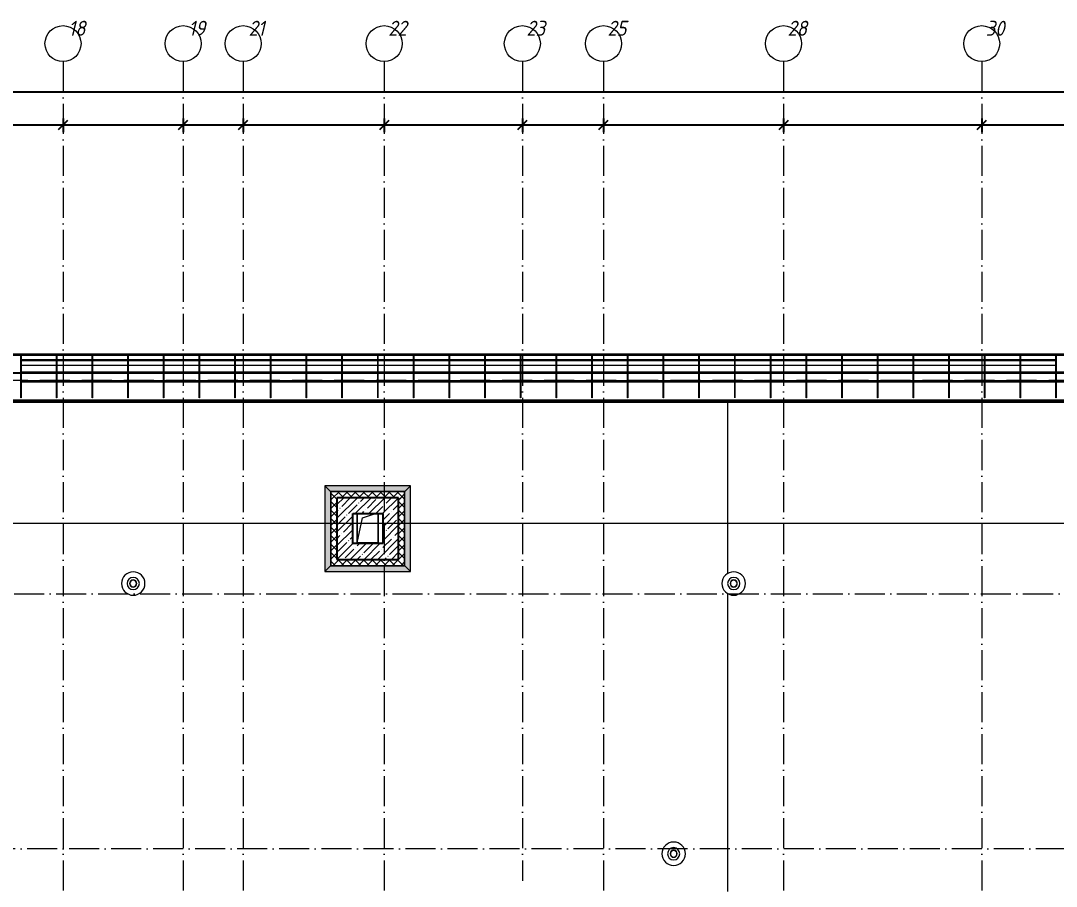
# Model space of a CAD drawing. Header units: millimetres. Extents: x -401725 to 250493, y 305116 to 802890.
# Drawn here: x 10587 to 27833, y 399063 to 413480 of the extents above; entities that cross this region are included whole.
import ezdxf

# ---------------------------------------------------------------- set-up
doc = ezdxf.new("R2010")
doc.units = ezdxf.units.MM
doc.linetypes.add('50_200_ШТРИХ_1Т_ш5_п1_п1_', pattern=[700, 500, -100, 0, -100])
for name, color, linetype, lineweight in [('A-____-____-DIMS', 7, 'Continuous', 9), ('A-FLOR-____-MCUT', 7, 'Continuous', 25), ('A-FLOR-____-OTLN', 7, 'Continuous', 9), ('A-FLOR-____-PATT-1', 7, 'Continuous', 9), ('A-GENM-____-MCUT', 7, 'Continuous', 25), ('A-GENM-____-OTLN', 7, 'Continuous', 9), ('A-GLAZ-____-OTLN', 7, 'Continuous', 9), ('A-ROOF-____-OTLN', 7, 'Continuous', 9), ('A-WALL-____-MCUT-1', 7, 'Continuous', 9), ('A-WALL-____-OTLN', 7, 'Continuous', 9), ('A-WALL-____-PATT-1', 7, 'Continuous', 9), ('A-WALL-FNSH-MCUT-1', 7, 'Continuous', 9), ('S-GRID-____-IDEN', 7, 'Continuous', 9), ('S-GRID-____-OTLN-1', 7, '50_200_ШТРИХ_1Т_ш5_п1_п1_', 9)]:
    doc.layers.add(name, color=color, linetype=linetype, lineweight=lineweight)
doc.layers.add('A-GLAZ-____-OTLN-1', color=7, linetype='Continuous', lineweight=9, true_color=0xc0c0c0)
doc.layers.add('G-____-____-SYMB-1', color=9, linetype='Continuous', lineweight=9, true_color=0x808080)
doc.styles.add('ISOCPEUR_I', font='isocpeui.ttf', dxfattribs={"width": 0.9, "height": 2.5})
doc.styles.add('ISOCPEUR_I_9', font='isocpeui.ttf', dxfattribs={"width": 0.9, "height": 250})
doc.dimstyles.new('ISO-2_5_0_9К_БОЛЬШОЙ_ОСИ', dxfattribs={"dimscale": 304.8, "dimtxt": 248.995294, "dimasz": 0.492126, "dimexe": 0.393701, "dimexo": 0, "dimgap": 0, "dimtad": 1, "dimdec": 0, "dimzin": 0, "dimdsep": 46, "dimtxsty": 'ISOCPEUR_I', "dimblk1": 'OBLIQUE', "dimblk2": 'OBLIQUE', "dimsah": 1, "dimcen": 0.09, "dimdle": 0.393701, "dimazin": 0, "dimtfac": 1, "dimtdec": 4, "dimtix": 1, "dimtmove": 0, "dimatfit": 3, "dimfxl": 1, "dimtvp": 1, "dimtolj": 1, "dimtzin": 0, "dimarcsym": 2})
doc.dimstyles.new('ISO-2_5_0_9К_БОЛЬШОЙ_ОСИ_2', dxfattribs={"dimscale": 304.8, "dimtxt": 248.995294, "dimasz": 0.492126, "dimexe": 0.393701, "dimexo": 0, "dimgap": 0, "dimtad": 1, "dimdec": 0, "dimzin": 0, "dimdsep": 46, "dimtxsty": 'ISOCPEUR_I_9', "dimblk1": 'OBLIQUE', "dimblk2": 'OBLIQUE', "dimsah": 1, "dimcen": 0.09, "dimdle": 0.393701, "dimazin": 0, "dimtfac": 1, "dimtdec": 4, "dimtix": 1, "dimtmove": 2, "dimatfit": 3, "dimfxl": 1, "dimtvp": 1, "dimtolj": 1, "dimtzin": 0, "dimarcsym": 2})
pattern_1 = [(45, (-15659.08, 321904.7), (-70.71068, 70.71068), []), (135, (-15659.08, 321904.7), (-70.71068, -70.71068), [])]

# ---------------------------------------------------------------- blocks, each defined once
blk = doc.blocks.new('141_Фартук_СКБ - 141_Фартук_СКБ_вентфасад-30031396-АР1_План отверстий 2 этажа в осях 1-64_Ю-ЯЯ')
at = {"layer": 'A-GENM-____-MCUT'}
for p, q in [((26160, 758), (0, 758)), ((0, 757), (26160, 757)), ((26160, -29), (0, -29)), ((0, -30), (26160, -30))]:
    blk.add_line(p, q, dxfattribs=at)
at = {"layer": 'A-GENM-____-OTLN'}
for p, q in [((0, 765), (26160, 765)), ((0, 752), (26160, 752)), ((0, 743), (26160, 743)), ((0, 743), (26160, 743)), ((0, -11), (26160, -11)), ((0, -12), (26160, -12))]:
    blk.add_line(p, q, dxfattribs=at)
blk = doc.blocks.new('Элемент крепления - Пластина-30015157-АР1_План отверстий 2 этажа в осях 1-64_Ю-ЯЯ')
at = {"layer": 'A-GENM-____-OTLN'}
for p, q in [((25651, 85294), (25651, 85988)), ((25651, 85988), (25656, 85988)), ((25656, 85988), (25656, 85294)), ((25656, 85294), (25651, 85294))]:
    blk.add_line(p, q, dxfattribs=at)
blk = doc.blocks.new('Швеллер - 140х58-30031487-АР1_План отверстий 2 этажа в осях 1-64_Ю-ЯЯ')
at = {"layer": 'A-GENM-____-MCUT'}
for p, q in [((-11294, 71), (-10704, 71)), ((-10110, 75), (-10699, 75)), ((-10699, 71), (-10110, 71)), ((-9515, 75), (-10105, 75)), ((-10105, 71), (-9515, 71)), ((-8921, 75), (-9510, 75)), ((-9510, 71), (-8921, 71)), ((-8326, 75), (-8916, 75)), ((-8916, 71), (-8326, 71)), ((-7732, 75), (-8321, 75)), ((-8321, 71), (-7732, 71)), ((-7137, 75), (-7727, 75)), ((-7727, 71), (-7137, 71)), ((-6543, 75), (-7132, 75)), ((-7132, 71), (-6543, 71)), ((-5948, 75), (-6538, 75)), ((-6538, 71), (-5948, 71)), ((-5353, 75), (-5943, 75)), ((-5943, 71), (-5353, 71)), ((-4759, 75), (-5348, 75)), ((-5348, 71), (-4759, 71)), ((-4164, 75), (-4754, 75)), ((-4754, 71), (-4164, 71)), ((-3570, 75), (-4159, 75)), ((-4159, 71), (-3570, 71)), ((-2975, 75), (-3565, 75)), ((-3565, 71), (-2975, 71)), ((-2381, 75), (-2970, 75)), ((-2970, 71), (-2381, 71)), ((-1786, 75), (-2376, 75)), ((-2376, 71), (-1786, 71)), ((-1192, 75), (-1781, 75)), ((-1781, 71), (-1192, 71)), ((-597, 75), (-1187, 75)), ((-1187, 71), (-597, 71)), ((-3, 75), (-592, 75)), ((-592, 71), (-3, 71)), ((592, 75), (2, 75)), ((2, 71), (592, 71)), ((1187, 75), (597, 75)), ((597, 71), (1187, 71)), ((1781, 75), (1192, 75)), ((1192, 71), (1781, 71)), ((2376, 75), (1786, 75)), ((1786, 71), (2376, 71)), ((2970, 75), (2381, 75)), ((2381, 71), (2970, 71)), ((3565, 75), (2975, 75)), ((2975, 71), (3565, 71)), ((4159, 75), (3570, 75)), ((3570, 71), (4159, 71)), ((4754, 75), (4164, 75)), ((4164, 71), (4754, 71)), ((5348, 75), (4759, 75)), ((4759, 71), (5348, 71)), ((5943, 75), (5353, 75)), ((5353, 71), (5943, 71)), ((6538, 75), (5948, 75)), ((5948, 71), (6538, 71)), ((7132, 75), (6543, 75)), ((6543, 71), (7132, 71)), ((-10110, -71), (-10699, -71)), ((-10699, -75), (-10110, -75)), ((-9515, -71), (-10105, -71)), ((-10105, -75), (-9515, -75)), ((-8921, -71), (-9510, -71)), ((-9510, -75), (-8921, -75)), ((-8326, -71), (-8916, -71)), ((-8916, -75), (-8326, -75)), ((-7732, -71), (-8321, -71)), ((-8321, -75), (-7732, -75)), ((-7137, -71), (-7727, -71)), ((-7727, -75), (-7137, -75)), ((-6543, -71), (-7132, -71)), ((-7132, -75), (-6543, -75)), ((-5948, -71), (-6538, -71)), ((-6538, -75), (-5948, -75)), ((-5353, -71), (-5943, -71)), ((-5943, -75), (-5353, -75)), ((-4759, -71), (-5348, -71)), ((-5348, -75), (-4759, -75)), ((-4164, -71), (-4754, -71)), ((-4754, -75), (-4164, -75)), ((-3570, -71), (-4159, -71)), ((-4159, -75), (-3570, -75)), ((-2975, -71), (-3565, -71)), ((-3565, -75), (-2975, -75)), ((-2381, -71), (-2970, -71)), ((-2970, -75), (-2381, -75)), ((-1786, -71), (-2376, -71)), ((-2376, -75), (-1786, -75)), ((-1192, -71), (-1781, -71)), ((-1781, -75), (-1192, -75)), ((-597, -71), (-1187, -71)), ((-1187, -75), (-597, -75)), ((-3, -71), (-592, -71)), ((-592, -75), (-3, -75)), ((592, -71), (2, -71)), ((2, -75), (592, -75)), ((1187, -71), (597, -71)), ((597, -75), (1187, -75)), ((1781, -71), (1192, -71)), ((1192, -75), (1781, -75)), ((2376, -71), (1786, -71)), ((1786, -75), (2376, -75)), ((2970, -71), (2381, -71)), ((2381, -75), (2970, -75)), ((3565, -71), (2975, -71)), ((2975, -75), (3565, -75)), ((4159, -71), (3570, -71)), ((3570, -75), (4159, -75)), ((4754, -71), (4164, -71)), ((4164, -75), (4754, -75)), ((5348, -71), (4759, -71)), ((4759, -75), (5348, -75)), ((5943, -71), (5353, -71)), ((5353, -75), (5943, -75)), ((6538, -71), (5948, -71)), ((5948, -75), (6538, -75)), ((7132, -71), (6543, -71)), ((6543, -75), (7132, -75))]:
    blk.add_line(p, q, dxfattribs=at)
blk = doc.blocks.new('Кровельный аэратор - 143_Кровельный аэратор-15605992-АР1_План отверстий 2 этажа в осях 1-64_Ю-ЯЯ')
at = {"layer": 'A-GENM-____-OTLN'}
for radius, start, end in [(195, 360, 180), (195, 180, 360), (102, 360, 180), (102, 180, 360), (60, 360, 180), (60, 180, 360), (55, 360, 180), (55, 180, 360)]:
    blk.add_arc((0, 0), radius, start, end, dxfattribs=at)
blk = doc.blocks.new('AR_Отверстие прямоугольное _в плите_ - AR_Отверстие прямоугольное _в плите_-V193-АР1_План отверстий 2 этажа в осях 1-64_Ю-ЯЯ')
at = {"layer": 'A-GENM-____-OTLN'}
for p, q in [((-175, 235), (-175, -250)), ((-87, 163), (130, 235)), ((175, -250), (175, 235)), ((-175, -250), (-87, 163)), ((-175, -250), (175, -250))]:
    blk.add_line(p, q, dxfattribs=at)
blk = doc.blocks.new('Отлив_СКБ1 - Отлив_Шахты-30185863-АР1_План отверстий 2 этажа в осях 1-64_Ю-ЯЯ')
at = {"layer": 'A-GLAZ-____-OTLN-1'}
blk.add_hatch(color=256, dxfattribs=at).paths.add_polyline_path([(1229, -199), (1133, -103), (1133, -105), (-103, -105), (-103, -103), (-199, -199), (1135, -199)], flags=0)
at = {"layer": 'A-GLAZ-____-OTLN'}
for p, q in [((-199, -199), (-103, -103)), ((1133, -103), (1229, -199)), ((-199, -199), (1229, -199))]:
    blk.add_line(p, q, dxfattribs=at)
blk = doc.blocks.new('Ось сетки - Круг_Ø6_00__ISO-2_5_0_9K_-25732049-АР1_План отверстий 2 этажа в осях 1-64_Ю-ЯЯ')
at = {"layer": 'S-GRID-____-IDEN'}
blk.add_circle((0, 0), 3, dxfattribs=at)
blk = doc.blocks.new('_Oblique')
at = {"color": 0, "linetype": 'ByBlock', "lineweight": -2}
blk.add_line((-0.5, -0.5), (0.5, 0.5), dxfattribs=at)
blk = doc.blocks.new('*D8862')
at = {"layer": 'A-____-____-DIMS', "color": 0, "lineweight": -2, "transparency": 16777216}
for p, q in [((7771, 411745), (11411, 411745)), ((7891, 411851), (7891, 411625)), ((11291, 411851), (11291, 411625))]:
    blk.add_line(p, q, dxfattribs=at)
at = {"layer": 'Defpoints', "color": 0, "transparency": 16777216}
for p in [(7891, 411851), (11291, 411851), (11291, 411745)]:
    blk.add_point(p, dxfattribs=at)
at = {"layer": 'A-____-____-DIMS', "color": 0, "lineweight": -2, "transparency": 16777216, "xscale": 150, "yscale": 150, "zscale": 150, "rotation": 180}
blk.add_blockref('_Oblique', (7891, 411745), dxfattribs=at)
at = {"layer": 'A-____-____-DIMS', "color": 0, "lineweight": -2, "transparency": 16777216, "xscale": 150, "yscale": 150, "zscale": 150}
blk.add_blockref('_Oblique', (11291, 411745), dxfattribs=at)
at = {"layer": 'A-____-____-DIMS', "color": 0, "transparency": 16777216, "insert": (9591, 411746), "char_height": 2.5, "width": 781.46, "attachment_point": 5, "style": 'ISOCPEUR_I'}
blk.add_mtext('\\A1;3400', dxfattribs=at)
blk = doc.blocks.new('*D8863')
at = {"layer": 'A-____-____-DIMS', "color": 0, "lineweight": -2, "transparency": 16777216}
for p, q in [((11171, 411745), (13411, 411745)), ((11291, 411851), (11291, 411625)), ((13291, 411851), (13291, 411625))]:
    blk.add_line(p, q, dxfattribs=at)
at = {"layer": 'Defpoints', "color": 0, "transparency": 16777216}
for p in [(11291, 411851), (13291, 411851), (13291, 411745)]:
    blk.add_point(p, dxfattribs=at)
at = {"layer": 'A-____-____-DIMS', "color": 0, "lineweight": -2, "transparency": 16777216, "xscale": 150, "yscale": 150, "zscale": 150, "rotation": 180}
blk.add_blockref('_Oblique', (11291, 411745), dxfattribs=at)
at = {"layer": 'A-____-____-DIMS', "color": 0, "lineweight": -2, "transparency": 16777216, "xscale": 150, "yscale": 150, "zscale": 150}
blk.add_blockref('_Oblique', (13291, 411745), dxfattribs=at)
at = {"layer": 'A-____-____-DIMS', "color": 0, "transparency": 16777216, "insert": (12291, 411746), "char_height": 2.5, "width": 758.48, "attachment_point": 5, "style": 'ISOCPEUR_I'}
blk.add_mtext('\\A1;2000', dxfattribs=at)
blk = doc.blocks.new('*D8864')
at = {"layer": 'A-____-____-DIMS', "color": 0, "lineweight": -2, "transparency": 16777216}
for p, q in [((13171, 411745), (14411, 411745)), ((13291, 411851), (13291, 411625)), ((14291, 411851), (14291, 411625))]:
    blk.add_line(p, q, dxfattribs=at)
at = {"layer": 'Defpoints', "color": 0, "transparency": 16777216}
for p in [(13291, 411851), (14291, 411851), (14291, 411745)]:
    blk.add_point(p, dxfattribs=at)
at = {"layer": 'A-____-____-DIMS', "color": 0, "lineweight": -2, "transparency": 16777216, "xscale": 150, "yscale": 150, "zscale": 150, "rotation": 180}
blk.add_blockref('_Oblique', (13291, 411745), dxfattribs=at)
at = {"layer": 'A-____-____-DIMS', "color": 0, "lineweight": -2, "transparency": 16777216, "xscale": 150, "yscale": 150, "zscale": 150}
blk.add_blockref('_Oblique', (14291, 411745), dxfattribs=at)
at = {"layer": 'A-____-____-DIMS', "color": 0, "transparency": 16777216, "insert": (13791, 411746), "char_height": 2.5, "width": 701.02, "attachment_point": 5, "style": 'ISOCPEUR_I'}
blk.add_mtext('\\A1;1000', dxfattribs=at)
blk = doc.blocks.new('*D8865')
at = {"layer": 'A-____-____-DIMS', "color": 0, "lineweight": -2, "transparency": 16777216}
for p, q in [((14171, 411745), (16761, 411745)), ((14291, 411851), (14291, 411625)), ((16641, 411851), (16641, 411625))]:
    blk.add_line(p, q, dxfattribs=at)
at = {"layer": 'Defpoints', "color": 0, "transparency": 16777216}
for p in [(14291, 411851), (16641, 411851), (16641, 411745)]:
    blk.add_point(p, dxfattribs=at)
at = {"layer": 'A-____-____-DIMS', "color": 0, "lineweight": -2, "transparency": 16777216, "xscale": 150, "yscale": 150, "zscale": 150, "rotation": 180}
blk.add_blockref('_Oblique', (14291, 411745), dxfattribs=at)
at = {"layer": 'A-____-____-DIMS', "color": 0, "lineweight": -2, "transparency": 16777216, "xscale": 150, "yscale": 150, "zscale": 150}
blk.add_blockref('_Oblique', (16641, 411745), dxfattribs=at)
at = {"layer": 'A-____-____-DIMS', "color": 0, "transparency": 16777216, "insert": (15466, 411746), "char_height": 2.5, "width": 758.48, "attachment_point": 5, "style": 'ISOCPEUR_I'}
blk.add_mtext('\\A1;2350', dxfattribs=at)
blk = doc.blocks.new('*D8866')
at = {"layer": 'A-____-____-DIMS', "color": 0, "lineweight": -2, "transparency": 16777216}
for p, q in [((16521, 411745), (19061, 411745)), ((16641, 411851), (16641, 411625)), ((18941, 411851), (18941, 411625))]:
    blk.add_line(p, q, dxfattribs=at)
at = {"layer": 'Defpoints', "color": 0, "transparency": 16777216}
for p in [(16641, 411851), (18941, 411851), (18941, 411745)]:
    blk.add_point(p, dxfattribs=at)
at = {"layer": 'A-____-____-DIMS', "color": 0, "lineweight": -2, "transparency": 16777216, "xscale": 150, "yscale": 150, "zscale": 150, "rotation": 180}
blk.add_blockref('_Oblique', (16641, 411745), dxfattribs=at)
at = {"layer": 'A-____-____-DIMS', "color": 0, "lineweight": -2, "transparency": 16777216, "xscale": 150, "yscale": 150, "zscale": 150}
blk.add_blockref('_Oblique', (18941, 411745), dxfattribs=at)
at = {"layer": 'A-____-____-DIMS', "color": 0, "transparency": 16777216, "insert": (17791, 411746), "char_height": 2.5, "width": 758.48, "attachment_point": 5, "style": 'ISOCPEUR_I'}
blk.add_mtext('\\A1;2300', dxfattribs=at)
blk = doc.blocks.new('*D8867')
at = {"layer": 'A-____-____-DIMS', "color": 0, "lineweight": -2, "transparency": 16777216}
for p, q in [((18821, 411745), (20411, 411745)), ((18941, 411851), (18941, 411625)), ((20291, 411851), (20291, 411625))]:
    blk.add_line(p, q, dxfattribs=at)
at = {"layer": 'Defpoints', "color": 0, "transparency": 16777216}
for p in [(18941, 411851), (20291, 411851), (20291, 411745)]:
    blk.add_point(p, dxfattribs=at)
at = {"layer": 'A-____-____-DIMS', "color": 0, "lineweight": -2, "transparency": 16777216, "xscale": 150, "yscale": 150, "zscale": 150, "rotation": 180}
blk.add_blockref('_Oblique', (18941, 411745), dxfattribs=at)
at = {"layer": 'A-____-____-DIMS', "color": 0, "lineweight": -2, "transparency": 16777216, "xscale": 150, "yscale": 150, "zscale": 150}
blk.add_blockref('_Oblique', (20291, 411745), dxfattribs=at)
at = {"layer": 'A-____-____-DIMS', "color": 0, "transparency": 16777216, "insert": (19616, 411746), "char_height": 2.5, "width": 701.02, "attachment_point": 5, "style": 'ISOCPEUR_I'}
blk.add_mtext('\\A1;1350', dxfattribs=at)
blk = doc.blocks.new('*D8868')
at = {"layer": 'A-____-____-DIMS', "color": 0, "lineweight": -2, "transparency": 16777216}
for p, q in [((20171, 411745), (23411, 411745)), ((20291, 411851), (20291, 411625)), ((23291, 411851), (23291, 411625))]:
    blk.add_line(p, q, dxfattribs=at)
at = {"layer": 'Defpoints', "color": 0, "transparency": 16777216}
for p in [(20291, 411851), (23291, 411851), (23291, 411745)]:
    blk.add_point(p, dxfattribs=at)
at = {"layer": 'A-____-____-DIMS', "color": 0, "lineweight": -2, "transparency": 16777216, "xscale": 150, "yscale": 150, "zscale": 150, "rotation": 180}
blk.add_blockref('_Oblique', (20291, 411745), dxfattribs=at)
at = {"layer": 'A-____-____-DIMS', "color": 0, "lineweight": -2, "transparency": 16777216, "xscale": 150, "yscale": 150, "zscale": 150}
blk.add_blockref('_Oblique', (23291, 411745), dxfattribs=at)
at = {"layer": 'A-____-____-DIMS', "color": 0, "transparency": 16777216, "insert": (21791, 411746), "char_height": 2.5, "width": 758.48, "attachment_point": 5, "style": 'ISOCPEUR_I'}
blk.add_mtext('\\A1;3000', dxfattribs=at)
blk = doc.blocks.new('*D8869')
at = {"layer": 'A-____-____-DIMS', "color": 0, "lineweight": -2, "transparency": 16777216}
for p, q in [((23171, 411745), (26711, 411745)), ((23291, 411851), (23291, 411625)), ((26591, 411851), (26591, 411625))]:
    blk.add_line(p, q, dxfattribs=at)
at = {"layer": 'Defpoints', "color": 0, "transparency": 16777216}
for p in [(23291, 411851), (26591, 411851), (26591, 411745)]:
    blk.add_point(p, dxfattribs=at)
at = {"layer": 'A-____-____-DIMS', "color": 0, "lineweight": -2, "transparency": 16777216, "xscale": 150, "yscale": 150, "zscale": 150, "rotation": 180}
blk.add_blockref('_Oblique', (23291, 411745), dxfattribs=at)
at = {"layer": 'A-____-____-DIMS', "color": 0, "lineweight": -2, "transparency": 16777216, "xscale": 150, "yscale": 150, "zscale": 150}
blk.add_blockref('_Oblique', (26591, 411745), dxfattribs=at)
at = {"layer": 'A-____-____-DIMS', "color": 0, "transparency": 16777216, "insert": (24941, 411746), "char_height": 2.5, "width": 758.48, "attachment_point": 5, "style": 'ISOCPEUR_I'}
blk.add_mtext('\\A1;3300', dxfattribs=at)
blk = doc.blocks.new('*D8870')
at = {"layer": 'A-____-____-DIMS', "color": 0, "lineweight": -2, "transparency": 16777216}
for p, q in [((26471, 411745), (29411, 411745)), ((26591, 411851), (26591, 411625)), ((29291, 411851), (29291, 411625))]:
    blk.add_line(p, q, dxfattribs=at)
at = {"layer": 'Defpoints', "color": 0, "transparency": 16777216}
for p in [(26591, 411851), (29291, 411851), (29291, 411745)]:
    blk.add_point(p, dxfattribs=at)
at = {"layer": 'A-____-____-DIMS', "color": 0, "lineweight": -2, "transparency": 16777216, "xscale": 150, "yscale": 150, "zscale": 150, "rotation": 180}
blk.add_blockref('_Oblique', (26591, 411745), dxfattribs=at)
at = {"layer": 'A-____-____-DIMS', "color": 0, "lineweight": -2, "transparency": 16777216, "xscale": 150, "yscale": 150, "zscale": 150}
blk.add_blockref('_Oblique', (29291, 411745), dxfattribs=at)
at = {"layer": 'A-____-____-DIMS', "color": 0, "transparency": 16777216, "insert": (27941, 411746), "char_height": 2.5, "width": 758.48, "attachment_point": 5, "style": 'ISOCPEUR_I'}
blk.add_mtext('\\A1;2700', dxfattribs=at)
blk = doc.blocks.new('*D8979')
at = {"layer": 'A-____-____-DIMS', "color": 0, "lineweight": -2, "transparency": 16777216}
for p, q in [((-18009, 412403), (-18009, 412177)), ((85491, 412403), (85491, 412177)), ((-18129, 412297), (33224, 412297)), ((85611, 412297), (34103, 412297))]:
    blk.add_line(p, q, dxfattribs=at)
at = {"layer": 'Defpoints', "color": 0, "transparency": 16777216}
for p in [(-18009, 412403), (85491, 412403), (85491, 412297)]:
    blk.add_point(p, dxfattribs=at)
at = {"layer": 'A-____-____-DIMS', "color": 0, "lineweight": -2, "transparency": 16777216, "xscale": 150, "yscale": 150, "zscale": 150, "rotation": 180}
blk.add_blockref('_Oblique', (-18009, 412297), dxfattribs=at)
at = {"layer": 'A-____-____-DIMS', "color": 0, "lineweight": -2, "transparency": 16777216, "xscale": 150, "yscale": 150, "zscale": 150}
blk.add_blockref('_Oblique', (85491, 412297), dxfattribs=at)
at = {"layer": 'A-____-____-DIMS', "color": 0, "transparency": 16777216, "insert": (33124, 412624), "char_height": 250, "width": 1080.26, "attachment_point": 1, "line_spacing_factor": 1.149209, "style": 'ISOCPEUR_I_9'}
blk.add_mtext('\\A1;103500', dxfattribs=at)

msp = doc.modelspace()

# ---------------------------------------------------------------- hatches: boundary and pattern name
at = {"layer": 'A-FLOR-____-PATT-1'}
h = msp.add_hatch(dxfattribs=at)
h.set_pattern_fill('FP_13', color=256, style=0, pattern_type=2)
h.set_pattern_definition([(45, (-15659.08, 321904.7), (-114.04925, 114.04925), []), (45, (-15545.03, 321904.7), (-114.04925, 114.04925), [201.612, -40.322, 3.353, -36.97])])
h.paths.add_polyline_path([(15850.9187, 404505.7392), (16880.9187, 404505.7392), (16880.9187, 405535.7392), (15850.9187, 405535.7392), (15850.9187, 404959.8866)], flags=0)
h.paths.add_polyline_path([(16115.9187, 404770.7392), (16115.9187, 405270.7392), (16615.9187, 405270.7392), (16615.9187, 404770.7392), (16140.7496, 404770.7392)], flags=0)
at = {"layer": 'A-WALL-____-PATT-1'}
h = msp.add_hatch(dxfattribs=at)
h.set_pattern_fill('FP_1', color=256, style=0, pattern_type=2)
h.set_pattern_definition(pattern_1)
h.paths.add_polyline_path([(16980.9187, 405535.7392), (16980.9187, 405635.7392), (15750.9187, 405635.7392), (15750.9187, 405535.7392), (16880.9187, 405535.7392)], flags=0)
h = msp.add_hatch(dxfattribs=at)
h.set_pattern_fill('FP_1', color=256, style=0, pattern_type=2)
h.set_pattern_definition(pattern_1)
h.paths.add_polyline_path([(15850.9187, 404505.7392), (15850.9187, 405535.7392), (15750.9187, 405535.7392), (15750.9187, 404505.7392)], flags=0)
h = msp.add_hatch(dxfattribs=at)
h.set_pattern_fill('FP_1', color=256, style=0, pattern_type=2)
h.set_pattern_definition(pattern_1)
h.paths.add_polyline_path([(16980.9187, 404405.7392), (16980.9187, 405535.7392), (16880.9187, 405535.7392), (16880.9187, 404405.7392)], flags=0)
h = msp.add_hatch(dxfattribs=at)
h.set_pattern_fill('FP_1', color=256, style=0, pattern_type=2)
h.set_pattern_definition(pattern_1)
h.paths.add_polyline_path([(16880.9187, 404405.7392), (16880.9187, 404505.7392), (15750.9187, 404505.7392), (15750.9187, 404405.7392), (16582.6248, 404405.7392)], flags=0)

# ---------------------------------------------------------------- linework, layer by layer
at = {"layer": 'A-FLOR-____-MCUT'}
for p, q in [((16880.9187, 405535.7392), (15850.9187, 405535.7392)), ((15850.9187, 405535.7392), (15850.9187, 404505.7392)), ((16880.9187, 404505.7392), (16880.9187, 405535.7392)), ((16115.9187, 405270.7392), (16615.9187, 405270.7392)), ((16115.9187, 404770.7392), (16115.9187, 405270.7392)), ((16615.9187, 405270.7392), (16615.9187, 404770.7392)), ((16615.9187, 404770.7392), (16115.9187, 404770.7392)), ((15850.9187, 404505.7392), (16880.9187, 404505.7392))]:
    msp.add_line(p, q, dxfattribs=at)
at = {"layer": 'A-FLOR-____-OTLN'}
for p, q in [((11181.146, 407735.7392), (10591.6005, 407735.7392)), ((11775.6914, 407735.7392), (11186.146, 407735.7392)), ((12370.2369, 407735.7392), (11780.6914, 407735.7392)), ((12964.7823, 407735.7392), (12375.2369, 407735.7392)), ((13559.3278, 407735.7392), (12969.7823, 407735.7392)), ((14153.8732, 407735.7392), (13564.3278, 407735.7392)), ((14748.4187, 407735.7392), (14158.8732, 407735.7392)), ((15342.9642, 407735.7392), (14753.4187, 407735.7392)), ((15937.5096, 407735.7392), (15347.9642, 407735.7392)), ((16532.0551, 407735.7392), (15942.5096, 407735.7392)), ((17126.6005, 407735.7392), (16537.0551, 407735.7392)), ((17721.146, 407735.7392), (17131.6005, 407735.7392)), ((18315.6914, 407735.7392), (17726.146, 407735.7392)), ((18910.2369, 407735.7392), (18320.6914, 407735.7392)), ((19504.7823, 407735.7392), (18915.2369, 407735.7392)), ((20099.3278, 407735.7392), (19509.7823, 407735.7392)), ((20693.8732, 407735.7392), (20104.3278, 407735.7392)), ((21288.4187, 407735.7392), (20698.8732, 407735.7392)), ((21882.9642, 407735.7392), (21293.4187, 407735.7392)), ((22477.5096, 407735.7392), (21887.9642, 407735.7392)), ((23072.0551, 407735.7392), (22482.5096, 407735.7392)), ((23666.6005, 407735.7392), (23077.0551, 407735.7392)), ((24261.146, 407735.7392), (23671.6005, 407735.7392)), ((24855.6914, 407735.7392), (24266.146, 407735.7392)), ((25450.2369, 407735.7392), (24860.6914, 407735.7392)), ((26044.7823, 407735.7392), (25455.2369, 407735.7392)), ((26639.3278, 407735.7392), (26049.7823, 407735.7392)), ((27233.8732, 407735.7392), (26644.3278, 407735.7392)), ((27828.4187, 407735.7392), (27238.8732, 407735.7392)), ((8210.9187, 407165.7392), (34370.9187, 407165.7392)), ((16190.9187, 404785.7392), (16190.9187, 405270.7392)), ((16540.9187, 405270.7392), (16540.9187, 404785.7392)), ((16540.9187, 404785.7392), (16190.9187, 404785.7392))]:
    msp.add_line(p, q, dxfattribs=at)
at = {"layer": 'A-ROOF-____-OTLN'}
for p, q in [((22360.9187, 407150.1769), (22360.9187, 407165.7392)), ((22360.9187, 404271.8749), (22360.9187, 407127.5829)), ((22360.9187, 398974.7392), (22360.9187, 403939.6034))]:
    msp.add_line(p, q, dxfattribs=at)
at = {"layer": 'A-WALL-____-MCUT-1'}
for p, q in [((15747.9187, 405640.7392), (15745.9187, 405640.7392)), ((15745.9187, 405640.7392), (15745.9187, 405638.7392)), ((16985.9187, 405638.7392), (15745.9187, 405638.7392)), ((15745.9187, 405635.7392), (15747.9187, 405635.7392)), ((15747.9187, 405640.7392), (15747.9187, 404400.7392)), ((16980.9187, 405635.7392), (15750.9187, 405635.7392)), ((15750.9187, 405635.7392), (15750.9187, 404405.7392)), ((16980.9187, 404405.7392), (16980.9187, 405635.7392)), ((16985.9187, 405640.7392), (16983.9187, 405640.7392)), ((16983.9187, 404400.7392), (16983.9187, 405640.7392)), ((16983.9187, 405635.7392), (16985.9187, 405635.7392)), ((16985.9187, 405638.7392), (16985.9187, 405640.7392)), ((15747.9187, 404405.7392), (15745.9187, 404405.7392)), ((15745.9187, 404402.7392), (16985.9187, 404402.7392)), ((15745.9187, 404402.7392), (15745.9187, 404400.7392)), ((15745.9187, 404400.7392), (15747.9187, 404400.7392)), ((15750.9187, 404405.7392), (16980.9187, 404405.7392)), ((16980.9187, 404402.7392), (16980.9187, 404400.7392)), ((16983.9187, 404400.7392), (16985.9187, 404400.7392)), ((16985.9187, 404400.7392), (16985.9187, 404402.7392))]:
    msp.add_line(p, q, dxfattribs=at)
at = {"layer": 'A-WALL-____-OTLN'}
for p, q in [((10591.6005, 407835.7392), (11181.146, 407835.7392)), ((11181.146, 407815.7392), (10591.6005, 407815.7392)), ((11186.146, 407835.7392), (11775.6914, 407835.7392)), ((11775.6914, 407815.7392), (11186.146, 407815.7392)), ((11780.6914, 407835.7392), (12370.2369, 407835.7392)), ((12370.2369, 407815.7392), (11780.6914, 407815.7392)), ((12375.2369, 407835.7392), (12964.7823, 407835.7392)), ((12964.7823, 407815.7392), (12375.2369, 407815.7392)), ((12969.7823, 407835.7392), (13559.3278, 407835.7392)), ((13559.3278, 407815.7392), (12969.7823, 407815.7392)), ((13564.3278, 407835.7392), (14153.8732, 407835.7392)), ((14153.8732, 407815.7392), (13564.3278, 407815.7392)), ((14158.8732, 407835.7392), (14748.4187, 407835.7392)), ((14748.4187, 407815.7392), (14158.8732, 407815.7392)), ((14753.4187, 407835.7392), (15342.9642, 407835.7392)), ((15342.9642, 407815.7392), (14753.4187, 407815.7392)), ((15347.9642, 407835.7392), (15937.5096, 407835.7392)), ((15937.5096, 407815.7392), (15347.9642, 407815.7392)), ((15942.5096, 407835.7392), (16532.0551, 407835.7392)), ((16532.0551, 407815.7392), (15942.5096, 407815.7392)), ((16537.0551, 407835.7392), (17126.6005, 407835.7392)), ((17126.6005, 407815.7392), (16537.0551, 407815.7392)), ((17131.6005, 407835.7392), (17721.146, 407835.7392)), ((17721.146, 407815.7392), (17131.6005, 407815.7392)), ((17726.146, 407835.7392), (18315.6914, 407835.7392)), ((18315.6914, 407815.7392), (17726.146, 407815.7392)), ((18320.6914, 407835.7392), (18910.2369, 407835.7392)), ((18910.2369, 407815.7392), (18320.6914, 407815.7392)), ((18915.2369, 407835.7392), (19504.7823, 407835.7392)), ((19504.7823, 407815.7392), (18915.2369, 407815.7392)), ((19509.7823, 407835.7392), (20099.3278, 407835.7392)), ((20099.3278, 407815.7392), (19509.7823, 407815.7392)), ((20104.3278, 407835.7392), (20693.8732, 407835.7392)), ((20693.8732, 407815.7392), (20104.3278, 407815.7392)), ((20698.8732, 407835.7392), (21288.4187, 407835.7392)), ((21288.4187, 407815.7392), (20698.8732, 407815.7392)), ((21293.4187, 407835.7392), (21882.9642, 407835.7392)), ((21882.9642, 407815.7392), (21293.4187, 407815.7392)), ((21887.9642, 407835.7392), (22477.5096, 407835.7392)), ((22477.5096, 407815.7392), (21887.9642, 407815.7392)), ((22482.5096, 407835.7392), (23072.0551, 407835.7392)), ((23072.0551, 407815.7392), (22482.5096, 407815.7392)), ((23077.0551, 407835.7392), (23666.6005, 407835.7392)), ((23666.6005, 407815.7392), (23077.0551, 407815.7392)), ((23671.6005, 407835.7392), (24261.146, 407835.7392)), ((24261.146, 407815.7392), (23671.6005, 407815.7392)), ((24266.146, 407835.7392), (24855.6914, 407835.7392)), ((24855.6914, 407815.7392), (24266.146, 407815.7392)), ((24860.6914, 407835.7392), (25450.2369, 407835.7392)), ((25450.2369, 407815.7392), (24860.6914, 407815.7392)), ((25455.2369, 407835.7392), (26044.7823, 407835.7392)), ((26044.7823, 407815.7392), (25455.2369, 407815.7392)), ((26049.7823, 407835.7392), (26639.3278, 407835.7392)), ((26639.3278, 407815.7392), (26049.7823, 407815.7392)), ((26644.3278, 407835.7392), (27233.8732, 407835.7392)), ((27233.8732, 407815.7392), (26644.3278, 407815.7392)), ((27238.8732, 407835.7392), (27828.4187, 407835.7392)), ((27828.4187, 407815.7392), (27238.8732, 407815.7392))]:
    msp.add_line(p, q, dxfattribs=at)
at = {"layer": 'A-WALL-FNSH-MCUT-1'}
for p, q in [((15745.9187, 405638.7392), (15745.9187, 404402.7392)), ((16983.9187, 405640.7392), (15747.9187, 405640.7392)), ((16985.9187, 404402.7392), (16985.9187, 405638.7392)), ((15747.9187, 404400.7392), (16983.9187, 404400.7392))]:
    msp.add_line(p, q, dxfattribs=at)
at = {"layer": 'G-____-____-SYMB-1'}
msp.add_line((-20629.7043, 405113.7498), (88870.1843, 405113.7498), dxfattribs=at)
at = {"layer": 'S-GRID-____-OTLN-1'}
for p, q in [((11290.9187, 412797.5486), (11290.9187, 374796.285)), ((13290.9187, 412797.5486), (13290.9187, 388580.1809)), ((14290.9187, 412797.5486), (14290.9187, 374796.285)), ((16640.9187, 412797.5486), (16640.9187, 388580.1809)), ((18940.9187, 412797.5486), (18940.9187, 399152.0275)), ((20290.9187, 412797.5486), (20290.9187, 374796.285)), ((23290.9187, 412797.5486), (23290.9187, 374796.285)), ((26590.9187, 412797.5486), (26590.9187, 388580.1809)), ((88415.3253, 407485.7392), (-20327.8515, 407485.7392)), ((-20327.8515, 403935.7392), (88415.3253, 403935.7392)), ((31495.5165, 399685.7392), (-20327.8515, 399685.7392))]:
    msp.add_line(p, q, dxfattribs=at)

# ---------------------------------------------------------------- block references
at = {"layer": 'A-GENM-____-OTLN', "rotation": 180}
msp.add_blockref('141_Фартук_СКБ - 141_Фартук_СКБ_вентфасад-30031396-АР1_План отверстий 2 этажа в осях 1-64_Ю-ЯЯ', (34370.9187, 407892.7392), dxfattribs=at)
at = {"layer": 'A-GENM-____-OTLN'}
for name, p in [('Элемент крепления - Пластина-30015157-АР1_План отверстий 2 этажа в осях 1-64_Ю-ЯЯ', (-15064.5358, 321904.6972)), ('Элемент крепления - Пластина-30015157-АР1_План отверстий 2 этажа в осях 1-64_Ю-ЯЯ', (-14469.9904, 321904.6972)), ('Элемент крепления - Пластина-30015157-АР1_План отверстий 2 этажа в осях 1-64_Ю-ЯЯ', (-13875.4449, 321904.6972)), ('Элемент крепления - Пластина-30015157-АР1_План отверстий 2 этажа в осях 1-64_Ю-ЯЯ', (-13280.8995, 321904.6972)), ('Элемент крепления - Пластина-30015157-АР1_План отверстий 2 этажа в осях 1-64_Ю-ЯЯ', (-12686.354, 321904.6972)), ('Элемент крепления - Пластина-30015157-АР1_План отверстий 2 этажа в осях 1-64_Ю-ЯЯ', (-12091.8086, 321904.6972)), ('Элемент крепления - Пластина-30015157-АР1_План отверстий 2 этажа в осях 1-64_Ю-ЯЯ', (-11497.2631, 321904.6972)), ('Элемент крепления - Пластина-30015157-АР1_План отверстий 2 этажа в осях 1-64_Ю-ЯЯ', (-10902.7177, 321904.6972)), ('Элемент крепления - Пластина-30015157-АР1_План отверстий 2 этажа в осях 1-64_Ю-ЯЯ', (-10308.1722, 321904.6972)), ('Элемент крепления - Пластина-30015157-АР1_План отверстий 2 этажа в осях 1-64_Ю-ЯЯ', (-9713.6268, 321904.6972)), ('Элемент крепления - Пластина-30015157-АР1_План отверстий 2 этажа в осях 1-64_Ю-ЯЯ', (-9119.0813, 321904.6972)), ('Элемент крепления - Пластина-30015157-АР1_План отверстий 2 этажа в осях 1-64_Ю-ЯЯ', (-8524.5358, 321904.6972)), ('Элемент крепления - Пластина-30015157-АР1_План отверстий 2 этажа в осях 1-64_Ю-ЯЯ', (-7929.9904, 321904.6972)), ('Элемент крепления - Пластина-30015157-АР1_План отверстий 2 этажа в осях 1-64_Ю-ЯЯ', (-7335.4449, 321904.6972)), ('Элемент крепления - Пластина-30015157-АР1_План отверстий 2 этажа в осях 1-64_Ю-ЯЯ', (-6740.8995, 321904.6972)), ('Элемент крепления - Пластина-30015157-АР1_План отверстий 2 этажа в осях 1-64_Ю-ЯЯ', (-6146.354, 321904.6972)), ('Элемент крепления - Пластина-30015157-АР1_План отверстий 2 этажа в осях 1-64_Ю-ЯЯ', (-5551.8086, 321904.6972)), ('Элемент крепления - Пластина-30015157-АР1_План отверстий 2 этажа в осях 1-64_Ю-ЯЯ', (-4957.2631, 321904.6972)), ('Элемент крепления - Пластина-30015157-АР1_План отверстий 2 этажа в осях 1-64_Ю-ЯЯ', (-4362.7177, 321904.6972)), ('Элемент крепления - Пластина-30015157-АР1_План отверстий 2 этажа в осях 1-64_Ю-ЯЯ', (-3768.1722, 321904.6972)), ('Элемент крепления - Пластина-30015157-АР1_План отверстий 2 этажа в осях 1-64_Ю-ЯЯ', (-3173.6268, 321904.6972)), ('Элемент крепления - Пластина-30015157-АР1_План отверстий 2 этажа в осях 1-64_Ю-ЯЯ', (-2579.0813, 321904.6972)), ('Элемент крепления - Пластина-30015157-АР1_План отверстий 2 этажа в осях 1-64_Ю-ЯЯ', (-1984.5358, 321904.6972)), ('Элемент крепления - Пластина-30015157-АР1_План отверстий 2 этажа в осях 1-64_Ю-ЯЯ', (-1389.9904, 321904.6972)), ('Элемент крепления - Пластина-30015157-АР1_План отверстий 2 этажа в осях 1-64_Ю-ЯЯ', (-795.4449, 321904.6972)), ('Элемент крепления - Пластина-30015157-АР1_План отверстий 2 этажа в осях 1-64_Ю-ЯЯ', (-200.8995, 321904.6972)), ('Элемент крепления - Пластина-30015157-АР1_План отверстий 2 этажа в осях 1-64_Ю-ЯЯ', (393.646, 321904.6972)), ('Элемент крепления - Пластина-30015157-АР1_План отверстий 2 этажа в осях 1-64_Ю-ЯЯ', (988.1914, 321904.6972)), ('Элемент крепления - Пластина-30015157-АР1_План отверстий 2 этажа в осях 1-64_Ю-ЯЯ', (1582.7369, 321904.6972)), ('Элемент крепления - Пластина-30015157-АР1_План отверстий 2 этажа в осях 1-64_Ю-ЯЯ', (2177.2823, 321904.6972)), ('Швеллер - 140х58-30031487-АР1_План отверстий 2 этажа в осях 1-64_Ю-ЯЯ', (21290.9187, 407545.7392)), ('AR_Отверстие прямоугольное _в плите_ - AR_Отверстие прямоугольное _в плите_-V193-АР1_План отверстий 2 этажа в осях 1-64_Ю-ЯЯ', (16365.9187, 405035.7392)), ('Кровельный аэратор - 143_Кровельный аэратор-15605992-АР1_План отверстий 2 этажа в осях 1-64_Ю-ЯЯ', (12460.9187, 404105.7392)), ('Кровельный аэратор - 143_Кровельный аэратор-15605992-АР1_План отверстий 2 этажа в осях 1-64_Ю-ЯЯ', (22460.9187, 404105.7392)), ('Кровельный аэратор - 143_Кровельный аэратор-15605992-АР1_План отверстий 2 этажа в осях 1-64_Ю-ЯЯ', (21460.9187, 399605.7392))]:
    msp.add_blockref(name, p, dxfattribs=at)
at = {"layer": 'A-GLAZ-____-OTLN'}
for p, rotation in [((15850.9187, 405535.7392), 270), ((16880.9187, 405535.7392), 180), ((16880.9187, 404505.7392), 90)]:
    msp.add_blockref('Отлив_СКБ1 - Отлив_Шахты-30185863-АР1_План отверстий 2 этажа в осях 1-64_Ю-ЯЯ', p, dxfattribs=dict(at, rotation=rotation))
msp.add_blockref('Отлив_СКБ1 - Отлив_Шахты-30185863-АР1_План отверстий 2 этажа в осях 1-64_Ю-ЯЯ', (15850.9187, 404505.7392), dxfattribs=at)
at = {"layer": 'S-GRID-____-IDEN', "xscale": 99.99999999999993, "yscale": 99.99999999999993, "zscale": 99.99999999999993, "rotation": 180}
for p in [(11290.9187, 413097.5486), (13290.9187, 413097.5486), (14290.9187, 413097.5486), (16640.9187, 413097.5486), (18940.9187, 413097.5486), (20290.9187, 413097.5486), (23290.9187, 413097.5486), (26590.9187, 413097.5486)]:
    msp.add_blockref('Ось сетки - Круг_Ø6_00__ISO-2_5_0_9K_-25732049-АР1_План отверстий 2 этажа в осях 1-64_Ю-ЯЯ', p, dxfattribs=at)

# ---------------------------------------------------------------- texts
at = {"layer": 'S-GRID-____-IDEN', "char_height": 250, "attachment_point": 1, "style": 'ISOCPEUR_I_9'}
for s, insert, width in [('18', (11382.0622, 413478.7359), 346.329), ('19', (13382.0622, 413478.7359), 346.329), ('21', (14382.0622, 413478.7359), 346.329), ('22', (16708.2122, 413478.7359), 404.0505), ('23', (19008.2122, 413478.7359), 404.0505), ('25', (20358.2122, 413478.7359), 404.0505), ('28', (23358.2122, 413478.7359), 404.0505), ('30', (26658.2122, 413478.7359), 404.0505)]:
    msp.add_mtext(s, dxfattribs=dict(at, insert=insert, width=width))

# ---------------------------------------------------------------- dimensions: what is measured, and where the dimension line sits
at = {"layer": 'A-____-____-DIMS'}
dim = msp.add_linear_dim(base=(85490.9187, 412297.3658), p1=(-18009.0813, 412403.4318), p2=(85490.9187, 412403.4318), dimstyle='ISO-2_5_0_9К_БОЛЬШОЙ_ОСИ_2', override={"dimpost": '<>', "dimfxl": 103500}, dxfattribs=at)
dim.commit()
dim.dimension.update_dxf_attribs({"geometry": '*D8979', "text_midpoint": (33663.769, 412457.313), "dimtype": 160})
for base, p1, p2, override, picture, middle in [((11290.9187, 411745.1465), (7890.9187, 411851.2125), (11290.9187, 411851.2125), {"dimpost": '<>', "dimfxl": 3400}, '*D8862', (9590.9187, 411746.3965)), ((13290.9187, 411745.1465), (11290.9187, 411851.2125), (13290.9187, 411851.2125), {"dimpost": '<>', "dimfxl": 2000}, '*D8863', (12290.9187, 411746.3965)), ((14290.9187, 411745.1465), (13290.9187, 411851.2125), (14290.9187, 411851.2125), {"dimpost": '<>', "dimfxl": 1000}, '*D8864', (13790.9187, 411746.3965)), ((16640.9187, 411745.1465), (14290.9187, 411851.2125), (16640.9187, 411851.2125), {"dimpost": '<>', "dimfxl": 2350}, '*D8865', (15465.9187, 411746.3965)), ((18940.9187, 411745.1465), (16640.9187, 411851.2125), (18940.9187, 411851.2125), {"dimpost": '<>', "dimfxl": 2300}, '*D8866', (17790.9187, 411746.3965)), ((20290.9187, 411745.1465), (18940.9187, 411851.2125), (20290.9187, 411851.2125), {"dimpost": '<>', "dimfxl": 1350}, '*D8867', (19615.9187, 411746.3965)), ((23290.9187, 411745.1465), (20290.9187, 411851.2125), (23290.9187, 411851.2125), {"dimpost": '<>', "dimfxl": 3000}, '*D8868', (21790.9187, 411746.3965)), ((26590.9187, 411745.1465), (23290.9187, 411851.2125), (26590.9187, 411851.2125), {"dimpost": '<>', "dimfxl": 3300}, '*D8869', (24940.9187, 411746.3965)), ((29290.9187, 411745.1465), (26590.9187, 411851.2125), (29290.9187, 411851.2125), {"dimpost": '<>', "dimfxl": 2700}, '*D8870', (27940.9187, 411746.4126))]:
    dim = msp.add_linear_dim(base=base, p1=p1, p2=p2, dimstyle='ISO-2_5_0_9К_БОЛЬШОЙ_ОСИ', override=override, dxfattribs=at)
    dim.commit()
    dim.dimension.update_dxf_attribs({"geometry": picture, "text_midpoint": middle})

doc.saveas('drawing.dxf')
